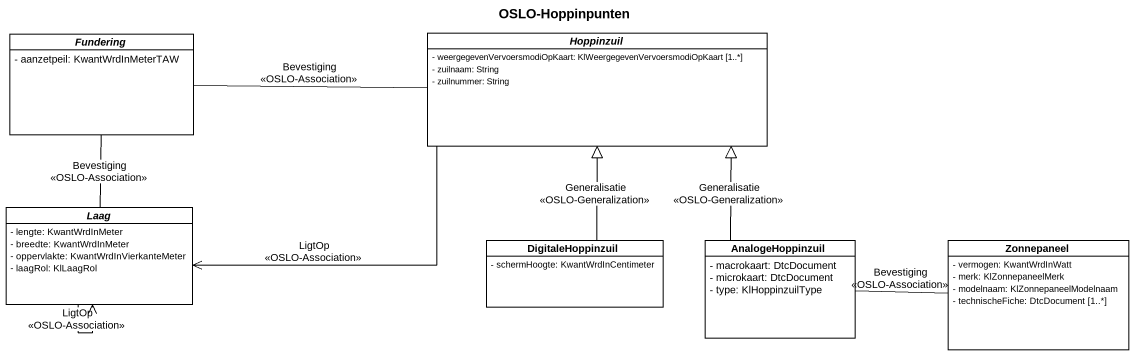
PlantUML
@startuml
title OSLO-Hoppinpunten
hide circle
hide empty members
skinparam classAttributeIconSize 0
abstract class Hoppinzuil #FFFFFF {
  - weergegevenVervoersmodiOpKaart: KlWeergegevenVervoersmodiOpKaart [1..*]
  - zuilnaam: String
  - zuilnummer: String
}
abstract class Fundering #FFFFFF {
  - aanzetpeil: KwantWrdInMeterTAW
}
abstract class Laag #FFFFFF {
  - lengte: KwantWrdInMeter
  - breedte: KwantWrdInMeter
  - oppervlakte: KwantWrdInVierkanteMeter
  - laagRol: KlLaagRol
}
class DigitaleHoppinzuil #FFFFFF {
  - schermHoogte: KwantWrdInCentimeter
}
class AnalogeHoppinzuil #FFFFFF {
  - macrokaart: DtcDocument
  - microkaart: DtcDocument
  - type: KlHoppinzuilType
}
class Zonnepaneel #FFFFFF {
  - vermogen: KwantWrdInWatt
  - merk: KlZonnepaneelMerk
  - modelnaam: KlZonnepaneelModelnaam
  - technischeFiche: DtcDocument [1..*]
}
Hoppinzuil -left- Fundering : Bevestiging\n<<OSLO-Association>>
Hoppinzuil -left-> Laag : LigtOp\n<<OSLO-Association>>
Fundering -- Laag : Bevestiging\n<<OSLO-Association>>
Laag --> Laag : LigtOp\n<<OSLO-Association>>
DigitaleHoppinzuil -up-|> Hoppinzuil : Generalisatie\n<<OSLO-Generalization>>
AnalogeHoppinzuil -up-|> Hoppinzuil : Generalisatie\n<<OSLO-Generalization>>
Zonnepaneel -left- AnalogeHoppinzuil : Bevestiging\n<<OSLO-Association>>
@enduml
